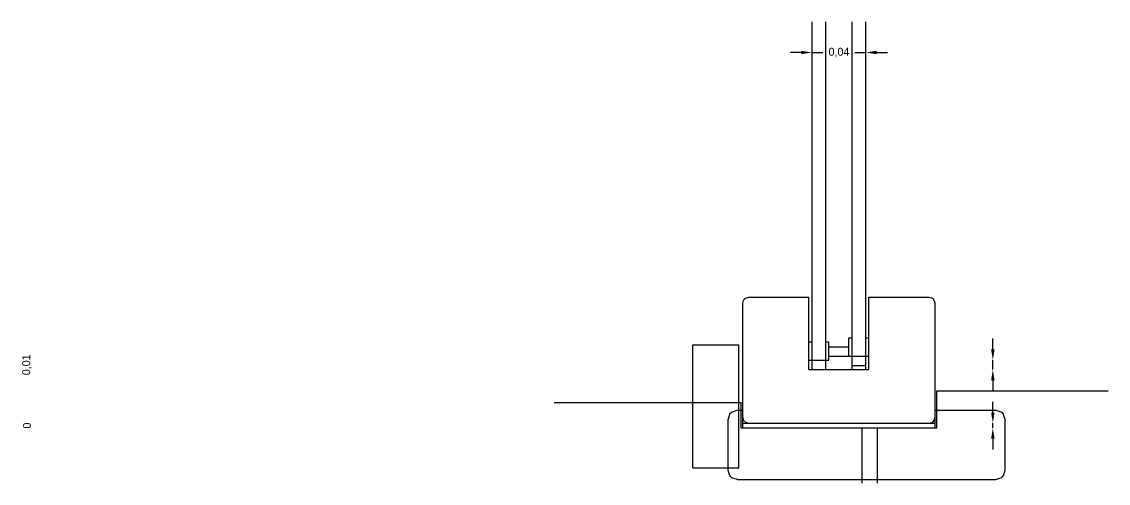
# Model space of a CAD drawing. Header units: metres. Extents: x -0.3 to 20.5, y 0 to 1.
# Drawn here: x -0.346 to 0.36, y 0 to 0.3 of the extents above; entities that cross this region are included whole.
import ezdxf

# ---------------------------------------------------------------- set-up
doc = ezdxf.new("R2010")
doc.units = ezdxf.units.M
doc.layers.add('COTAS', color=4, linetype='Continuous')
doc.layers.add('G_MEDIDO', color=8, linetype='Continuous')
doc.dimstyles.get("Standard").update_dxf_attribs({"dimtxt": 2.5, "dimasz": 2.5, "dimexe": 1.25, "dimexo": 0.625, "dimtad": 1, "dimcen": 2.5, "dimazin": 3, "dimtfac": 1, "dimtmove": 0, "dimatfit": 3})

# ---------------------------------------------------------------- blocks, each defined once
blk = doc.blocks.new('_CLOSEDFILLED')
at = {"color": 0, "linetype": 'BYBLOCK'}
blk.add_solid([(-1, 0.16), (0, 0), (-1, -0.16)], dxfattribs=at)
blk = doc.blocks.new('*D1')
for p, q in [((0.1605, 0.28), (0.1535, 0.28)), ((0.1675, 0.28), (0.1675, 0.28)), ((0.1675, 0.28), (0.1746, 0.28)), ((0.1954, 0.28), (0.2025, 0.28)), ((0.2025, 0.28), (0.2025, 0.28)), ((0.2095, 0.28), (0.2165, 0.28))]:
    blk.add_line(p, q)
at = {"layer": 'Defpoints'}
for p in [(0.1675, 0.28), (0.1675, 0.28), (0.2025, 0.28)]:
    blk.add_point(p, dxfattribs=at)
at = {"layer": 'COTAS', "xscale": 0.007, "yscale": 0.007}
blk.add_blockref('_CLOSEDFILLED', (0.1675, 0.28), dxfattribs=at)
at = {"layer": 'COTAS', "xscale": 0.007, "yscale": 0.007, "rotation": 180}
blk.add_blockref('_CLOSEDFILLED', (0.2025, 0.28), dxfattribs=at)
at = {"layer": 'COTAS', "insert": (0.185, 0.28), "char_height": 0.0052, "attachment_point": 5}
blk.add_mtext('0,04', dxfattribs=at)
blk = doc.blocks.new('*D2')
for p, q in [((0.285, 0.087), (0.285, 0.094)), ((0.285, 0.08), (0.285, 0.08)), ((0.285, 0.074), (0.285, 0.08)), ((0.285, 0.074), (0.285, 0.074)), ((0.285, 0.067), (0.285, 0.06))]:
    blk.add_line(p, q)
at = {"layer": 'Defpoints'}
for p in [(0.285, 0.08), (0.285, 0.074), (0.285, 0.074)]:
    blk.add_point(p, dxfattribs=at)
at = {"layer": 'COTAS', "xscale": 0.007, "yscale": 0.007}
for p, rotation in [((0.285, 0.08), 270), ((0.285, 0.074), 90)]:
    blk.add_blockref('_CLOSEDFILLED', p, dxfattribs=dict(at, rotation=rotation))
at = {"layer": 'COTAS', "insert": (-0.3426, 0.077), "char_height": 0.0052, "attachment_point": 5, "rotation": 90}
blk.add_mtext('0,01', dxfattribs=at)
blk = doc.blocks.new('*D3')
for p, q in [((0.285, 0.046), (0.285, 0.053)), ((0.285, 0.039), (0.285, 0.039)), ((0.285, 0.036), (0.285, 0.039)), ((0.285, 0.036), (0.285, 0.036)), ((0.285, 0.029), (0.285, 0.022))]:
    blk.add_line(p, q)
at = {"layer": 'Defpoints'}
for p in [(0.285, 0.039), (0.285, 0.036), (0.285, 0.036)]:
    blk.add_point(p, dxfattribs=at)
at = {"layer": 'COTAS', "xscale": 0.007, "yscale": 0.007}
for p, rotation in [((0.285, 0.039), 270), ((0.285, 0.036), 90)]:
    blk.add_blockref('_CLOSEDFILLED', p, dxfattribs=dict(at, rotation=rotation))
at = {"layer": 'COTAS', "insert": (-0.3426, 0.0375), "char_height": 0.0052, "attachment_point": 5, "rotation": 90}
blk.add_mtext('0', dxfattribs=at)

msp = doc.modelspace()

# ---------------------------------------------------------------- linework, layer by layer
at = {"layer": 'G_MEDIDO'}
for p, q in [((0.1675, 0.092), (0.1675, 0.3)), ((0.1765, 0.092), (0.1765, 0.3)), ((0.1935, 0.09458), (0.1935, 0.3)), ((0.2025, 0.09458), (0.2025, 0.3)), ((0.12367, 0.11983), (0.12405, 0.12015)), ((0.12405, 0.12015), (0.12418, 0.12026)), ((0.12418, 0.12026), (0.12589, 0.12081)), ((0.12589, 0.12081), (0.1265, 0.121)), ((0.1265, 0.121), (0.1655, 0.121)), ((0.1655, 0.092), (0.1655, 0.121)), ((0.2045, 0.121), (0.2128, 0.121)), ((0.2045, 0.09458), (0.2045, 0.121)), ((0.2128, 0.121), (0.2435, 0.121)), ((0.2435, 0.121), (0.24521, 0.12046)), ((0.24521, 0.12046), (0.24582, 0.12026)), ((0.24582, 0.12026), (0.24619, 0.11994)), ((0.1225, 0.117), (0.12304, 0.11871)), ((0.1225, 0.09759), (0.1225, 0.117)), ((0.12304, 0.11871), (0.12324, 0.11932)), ((0.12324, 0.11932), (0.12356, 0.11969)), ((0.12356, 0.11969), (0.12367, 0.11983)), ((0.24619, 0.11994), (0.24633, 0.11983)), ((0.24644, 0.11969), (0.24633, 0.11983)), ((0.24676, 0.11932), (0.24644, 0.11969)), ((0.24696, 0.11871), (0.24676, 0.11932)), ((0.2475, 0.117), (0.24696, 0.11871)), ((0.2475, 0.09759), (0.2475, 0.117)), ((0.1225, 0.0475), (0.1225, 0.09759)), ((0.1655, 0.08), (0.1655, 0.092)), ((0.1655, 0.092), (0.1675, 0.092)), ((0.1675, 0.08), (0.1675, 0.092)), ((0.1765, 0.08), (0.1765, 0.092)), ((0.1765, 0.092), (0.1785, 0.092)), ((0.1785, 0.08858), (0.1785, 0.092)), ((0.1915, 0.09458), (0.1935, 0.09458)), ((0.1915, 0.08858), (0.1915, 0.09458)), ((0.1935, 0.08258), (0.1935, 0.09458)), ((0.2025, 0.08258), (0.2025, 0.09458)), ((0.2025, 0.09458), (0.2045, 0.09458)), ((0.2045, 0.08258), (0.2045, 0.09458)), ((0.2475, 0.0475), (0.2475, 0.09759)), ((0.09, 0.09), (0.1124, 0.09)), ((0.09, 0.0525), (0.09, 0.09)), ((0.1124, 0.09), (0.12, 0.09)), ((0.12, 0.06974), (0.12, 0.09)), ((0.1785, 0.08258), (0.1785, 0.08858)), ((0.1785, 0.08858), (0.1915, 0.08858)), ((0.1915, 0.08258), (0.1915, 0.08858)), ((0.1655, 0.074), (0.1655, 0.08)), ((0.1655, 0.08), (0.1675, 0.08)), ((0.1675, 0.08), (0.16975, 0.08)), ((0.1675, 0.074), (0.1675, 0.08)), ((0.16975, 0.08), (0.1765, 0.08)), ((0.1765, 0.08), (0.1785, 0.08)), ((0.1765, 0.074), (0.1765, 0.08)), ((0.1785, 0.08), (0.1785, 0.08258)), ((0.1785, 0.08258), (0.1915, 0.08258)), ((0.1915, 0.08258), (0.1935, 0.08258)), ((0.1935, 0.08258), (0.19574, 0.08258)), ((0.1935, 0.07658), (0.1935, 0.08258)), ((0.19574, 0.08258), (0.2025, 0.08258)), ((0.2025, 0.08258), (0.2045, 0.08258)), ((0.2025, 0.07658), (0.2025, 0.08258)), ((0.2045, 0.074), (0.2045, 0.08258)), ((0.1655, 0.074), (0.1675, 0.074)), ((0.1675, 0.074), (0.1765, 0.074)), ((0.1765, 0.074), (0.1935, 0.074)), ((0.1935, 0.07658), (0.2025, 0.07658)), ((0.1935, 0.074), (0.1935, 0.07658)), ((0.1935, 0.074), (0.2025, 0.074)), ((0.2025, 0.074), (0.2025, 0.07658)), ((0.2025, 0.074), (0.2045, 0.074)), ((0.12, 0.0525), (0.12, 0.06974)), ((0.2485, 0.06), (0.34789, 0.06)), ((0.2485, 0.0475), (0.2485, 0.06)), ((0.34789, 0.06), (0.36, 0.06)), ((0, 0.0525), (0.09, 0.0525)), ((0.09, 0.0525), (0.12, 0.0525)), ((0.09, 0.03026), (0.09, 0.0525)), ((0.12, 0.0525), (0.1215, 0.0525)), ((0.12, 0.0475), (0.12, 0.0525)), ((0.1215, 0.0475), (0.1215, 0.0525)), ((0.113, 0.0415), (0.11383, 0.04409)), ((0.11383, 0.04409), (0.11411, 0.04497)), ((0.11411, 0.04497), (0.11459, 0.04555)), ((0.11459, 0.04555), (0.11476, 0.04574)), ((0.11476, 0.04574), (0.11533, 0.04623)), ((0.11533, 0.04623), (0.11553, 0.04639)), ((0.11553, 0.04639), (0.11811, 0.04722)), ((0.11811, 0.04722), (0.119, 0.0475)), ((0.119, 0.0475), (0.12, 0.0475)), ((0.12, 0.0475), (0.1215, 0.0475)), ((0.12, 0.01), (0.12, 0.0475)), ((0.1215, 0.036), (0.1215, 0.0475)), ((0.1215, 0.0475), (0.1225, 0.0475)), ((0.1225, 0.043), (0.1225, 0.0475)), ((0.12269, 0.04239), (0.1225, 0.043)), ((0.1225, 0.039), (0.1225, 0.043)), ((0.12324, 0.04068), (0.12269, 0.04239)), ((0.24676, 0.04068), (0.24731, 0.04239)), ((0.24731, 0.04239), (0.2475, 0.043)), ((0.2475, 0.043), (0.2475, 0.0475)), ((0.2475, 0.0475), (0.2485, 0.0475)), ((0.2475, 0.039), (0.2475, 0.043)), ((0.2485, 0.036), (0.2485, 0.0475)), ((0.2485, 0.0475), (0.287, 0.0475)), ((0.287, 0.0475), (0.28959, 0.04667)), ((0.28959, 0.04667), (0.29047, 0.04639)), ((0.29047, 0.04639), (0.29105, 0.04591)), ((0.29105, 0.04591), (0.29124, 0.04574)), ((0.29141, 0.04555), (0.29124, 0.04574)), ((0.29189, 0.04497), (0.29141, 0.04555)), ((0.29217, 0.04409), (0.29189, 0.04497)), ((0.293, 0.0415), (0.29217, 0.04409)), ((0.113, 0.03308), (0.113, 0.0415)), ((0.1215, 0.036), (0.1225, 0.036)), ((0.1225, 0.039), (0.1265, 0.039)), ((0.1225, 0.036), (0.1225, 0.039)), ((0.1225, 0.036), (0.2, 0.036)), ((0.12335, 0.04055), (0.12324, 0.04068)), ((0.12367, 0.04017), (0.12335, 0.04055)), ((0.12367, 0.04017), (0.12405, 0.03985)), ((0.12405, 0.03985), (0.12418, 0.03974)), ((0.12418, 0.03974), (0.12589, 0.03919)), ((0.12589, 0.03919), (0.1265, 0.039)), ((0.1265, 0.039), (0.2128, 0.039)), ((0.2, 0.0025), (0.2, 0.036)), ((0.2, 0.036), (0.21, 0.036)), ((0.21, 0.036), (0.2475, 0.036)), ((0.21, 0.03239), (0.21, 0.036)), ((0.2128, 0.039), (0.2435, 0.039)), ((0.2435, 0.039), (0.24521, 0.03954)), ((0.2435, 0.039), (0.2475, 0.039)), ((0.24521, 0.03954), (0.24582, 0.03974)), ((0.24582, 0.03974), (0.24619, 0.04006)), ((0.24619, 0.04006), (0.24633, 0.04017)), ((0.24633, 0.04017), (0.24665, 0.04055)), ((0.24665, 0.04055), (0.24676, 0.04068)), ((0.2475, 0.036), (0.2475, 0.039)), ((0.2475, 0.036), (0.2485, 0.036)), ((0.293, 0.03308), (0.293, 0.0415)), ((0.09, 0.01), (0.09, 0.03026)), ((0.113, 0.01), (0.113, 0.03308)), ((0.21, 0.0025), (0.21, 0.03239)), ((0.293, 0.0085), (0.293, 0.03308)), ((0.09, 0.01), (0.0976, 0.01)), ((0.0976, 0.01), (0.113, 0.01)), ((0.113, 0.0085), (0.113, 0.01)), ((0.113, 0.01), (0.12, 0.01)), ((0.11328, 0.00761), (0.113, 0.0085)), ((0.11411, 0.00503), (0.11328, 0.00761)), ((0.29189, 0.00503), (0.29272, 0.00761)), ((0.29272, 0.00761), (0.293, 0.0085)), ((0.11427, 0.00483), (0.11411, 0.00503)), ((0.11476, 0.00426), (0.11427, 0.00483)), ((0.11476, 0.00426), (0.11533, 0.00377)), ((0.11533, 0.00377), (0.11553, 0.00361)), ((0.11553, 0.00361), (0.11811, 0.00278)), ((0.11811, 0.00278), (0.119, 0.0025)), ((0.119, 0.0025), (0.2, 0.0025)), ((0.2, 0), (0.2, 0.0025)), ((0.2, 0.0025), (0.21, 0.0025)), ((0.21, 0.0025), (0.24415, 0.0025)), ((0.21, 0), (0.21, 0.0025)), ((0.24415, 0.0025), (0.287, 0.0025)), ((0.287, 0.0025), (0.28959, 0.00333)), ((0.28959, 0.00333), (0.29047, 0.00361)), ((0.29047, 0.00361), (0.29105, 0.00409)), ((0.29105, 0.00409), (0.29124, 0.00426)), ((0.29124, 0.00426), (0.29173, 0.00483)), ((0.29173, 0.00483), (0.29189, 0.00503))]:
    msp.add_line(p, q, dxfattribs=at)

# ---------------------------------------------------------------- dimensions: what is measured, and where the dimension line sits
at = {"layer": 'COTAS'}
dim = msp.add_linear_dim(base=(0.1675, 0.28), p1=(0.1675, 0.28), p2=(0.2025, 0.28), dimstyle='Standard', override={"dimtxt": 0.0052, "dimasz": 0.007}, dxfattribs=at)
dim.commit()
dim.dimension.update_dxf_attribs({"geometry": '*D1', "text_midpoint": (0.185, 0.28)})
for base, p1, p2, picture, middle in [((0.285, 0.074), (0.285, 0.074), (0.285, 0.08), '*D2', (-0.3426, 0.077)), ((0.285, 0.036), (0.285, 0.036), (0.285, 0.039), '*D3', (-0.3426, 0.0375))]:
    dim = msp.add_linear_dim(base=base, p1=p1, p2=p2, angle=90, dimstyle='Standard', override={"dimtxt": 0.0052, "dimasz": 0.007}, dxfattribs=at)
    dim.commit()
    dim.dimension.update_dxf_attribs({"geometry": picture, "text_midpoint": middle})

doc.saveas('drawing.dxf')
